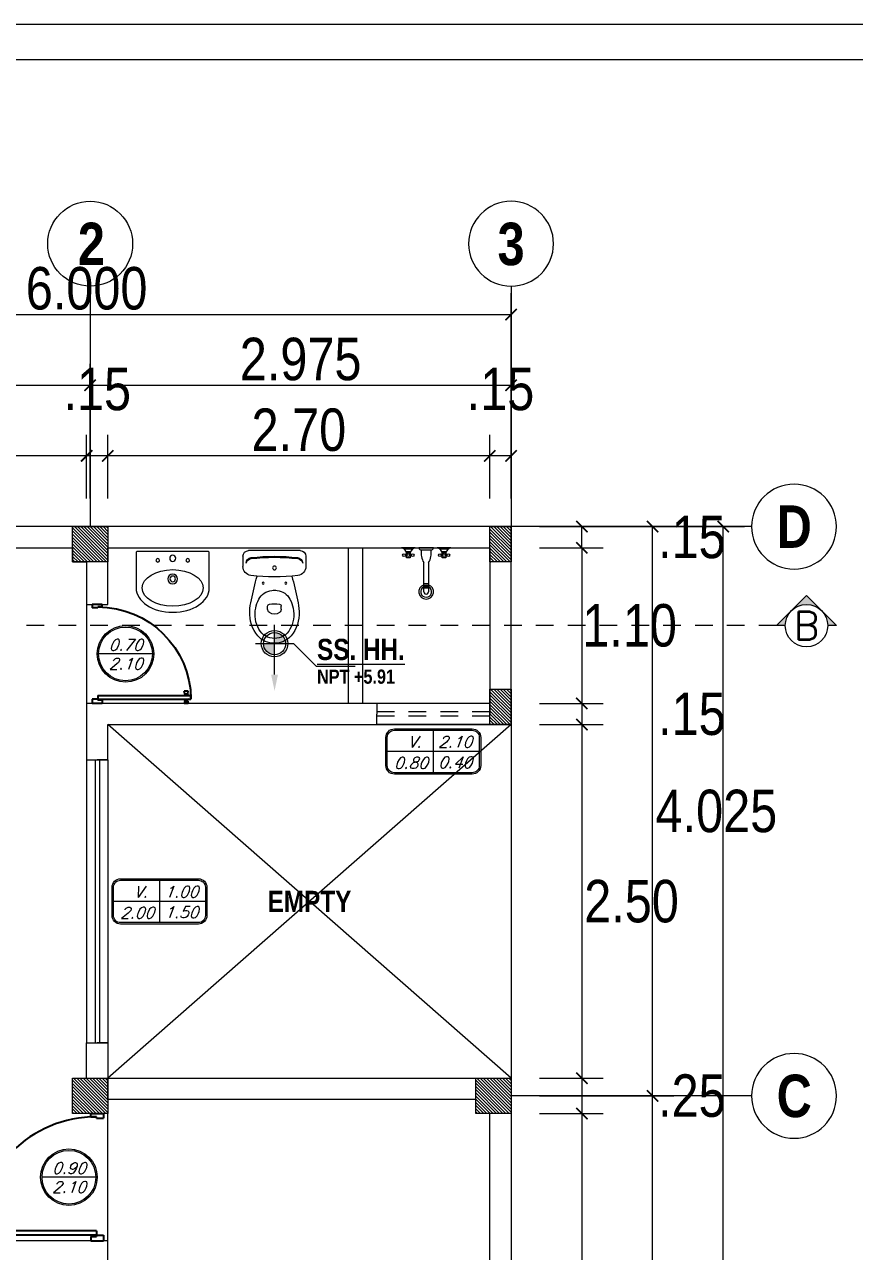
# Model space of a CAD drawing. Header units: millimetres. Extents: x 56 to 215, y 47 to 103.
# Drawn here: x 85.89 to 91.75, y 93.98 to 102.66 of the extents above; entities that cross this region are included whole.
import ezdxf
from ezdxf.enums import TextEntityAlignment as Align

# ---------------------------------------------------------------- set-up
doc = ezdxf.new("R2010")
doc.units = ezdxf.units.MM
doc.linetypes.add('DASHED2', pattern=[0.375, 0.25, -0.125])
doc.linetypes.add('HIDDEN2', pattern=[0.1875, 0.125, -0.0625])
for name, color, linetype, lineweight in [('A_Bloques', 56, 'Continuous', 15), ('A_Detalle de Vanos', 250, 'Continuous', 5), ('A_Muro con Techo', 232, 'Continuous', 40), ('A_Muro sin Techo', 134, 'Continuous', 20), ('A_Texto', 43, 'Continuous', 9), ('A_Ventana', 140, 'Continuous', 9), ('E_Columna', 3, 'Continuous', 25), ('G_Cortes', 3, 'Continuous', 60), ('G_Ejes', 253, 'Continuous', 20), ('G_Texto', 122, 'Continuous', 20)]:
    doc.layers.add(name, color=color, linetype=linetype, lineweight=lineweight)
doc.layers.add('A_Puerta', color=32, linetype='Continuous')
doc.layers.add('G_Acotación', color=171, linetype='Continuous')
doc.styles.add('4MM', font='romans.shx', dxfattribs={"height": 0.2})
doc.styles.add('Acotacion', font='ARIALN.TTF')
doc.styles.add('AMBIENTES', font='ARIALNB.TTF', dxfattribs={"height": 0.15})
doc.styles.add('Arial Marron', font='ARIALN.TTF')
doc.styles.add('Cotas', font='ARIALNB.TTF', dxfattribs={"height": 0.1})
doc.styles.add('Eje', font='ARIALNB.TTF', dxfattribs={"height": 0.3})
doc.styles.add('LETRAS', font='simplex1.shx', dxfattribs={"oblique": 20})
doc.dimstyles.new('Lenin_50', dxfattribs={"dimtxt": 0.3, "dimasz": 0.08, "dimexe": 0.15, "dimexo": 0.2, "dimgap": 0.03, "dimtad": 2, "dimtih": 1, "dimtoh": 1, "dimlfac": -1, "dimzin": 4, "dimdsep": 46, "dimtxsty": 'Acotacion', "dimblk": 'ARCHTICK', "dimcen": 0.08, "dimclrd": 256, "dimclre": 256, "dimclrt": 4, "dimazin": 1, "dimtm": 1e-09, "dimtfac": 1, "dimtmove": 2, "dimatfit": 2, "dimfxl": 1, "dimtolj": 1, "dimlwd": 13, "dimlwe": 18, "dimarcsym": 0})
pattern_1 = [(135, (198.471546, 6.74542), (0.0112253202, 0.0112253202), [])]

# ---------------------------------------------------------------- blocks, each defined once
blk = doc.blocks.new('L01601A', base_point=(1717.2, 970.2))
blk.add_circle((1717.2, 970.2), 25)
blk = doc.blocks.new('L01601B', base_point=(1777.3, 924.9))
blk.add_arc((1777.3, 924.9), 30, 180, 0)
blk = doc.blocks.new('Lavatorio 01')
blk.add_lwpolyline([(-0.2836, 0.2586), (-0.0336, 0.2586, -0.414214), (-0.025, 0.25), (-0.025, -0.25, -0.414214), (-0.0336, -0.2586), (-0.2836, -0.2586)], format="xyb")
for centre, radius in [((-0.0884, 0.1059), 0.0129), ((-0.2197, 0), 0.0345), ((-0.2197, 0), 0.0198), ((-0.0742, 0), 0.0216), ((-0.0884, -0.1059), 0.0129)]:
    blk.add_circle(centre, radius)
at = {"extrusion": (0, 0, -1), "xscale": 0.008620689655174374, "zscale": -0.008620689655172419, "rotation": 90}
for name, yscale in [('L01601B', 0.005747126436773442), ('L01601A', 0.005172413793104624)]:
    blk.add_blockref(name, (0.2836, 0), dxfattribs=dict(at, yscale=yscale))
blk = doc.blocks.new('INOD4')
at = {"linetype": 'ByBlock'}
for p, q in [((-0.2225, -0.06), (-0.2225, -0.1316)), ((-0.1825, -0.02), (0.1825, -0.02)), ((0.2225, -0.06), (0.2225, -0.1316)), ((-0.048, -0.433), (-0.048, -0.4129)), ((0.048, -0.433), (0.048, -0.4129))]:
    blk.add_line(p, q, dxfattribs=at)
for centre, radius in [((0, -0.142), 0.0135), ((0, -0.142), 0.0135), ((-0.08, -0.25), 0.0075), ((0.08, -0.25), 0.0075)]:
    blk.add_circle(centre, radius, dxfattribs=at)
for centre, radius, start, end in [((-0.1825, -0.06), 0.04, 90, 180), ((-0.1595, -0.1087), 0.04, 96.27189, 180), ((-0.1601, -0.1159), 0.04, 96.21414, 169.75716), ((0, -1.56), 1.493, 83.67552, 96.33055), ((0, -1.56), 1.5, 83.72811, 96.27189), ((0.1595, -0.1087), 0.04, 0, 83.72811), ((0.1601, -0.1159), 0.04, 10.24284, 83.78586), ((0.1825, -0.06), 0.04, 0, 90), ((-0.1585, -0.1316), 0.064, 180, 263.20695), ((0.1585, -0.1316), 0.064, 276.79305, 0), ((0, 1.199), 1.404, 263.20695, 276.79305), ((2.2862, -0.8696), 2.5, 164.45601, 168.42561), ((-2.2862, -0.8696), 2.5, 11.57439, 15.54399), ((-0.007, -0.416), 0.1156, 96.24191, 152.59732), ((0, -0.48), 0.18, 83.75809, 96.24191), ((0.007, -0.416), 0.1156, 27.40268, 83.75809), ((0.4232, -0.4957), 0.6, 167.70933, 175.6206), ((0.079, -0.471), 0.216, 168.38048, 209.11615), ((0.1123, -0.4778), 0.25, 152.59732, 168.38048), ((-0.033, -0.4129), 0.015, 96.64916, 180), ((-0.018, -0.433), 0.03, 180, 233.1301), ((0, -0.696), 0.3, 83.35084, 96.64916), ((0.033, -0.4129), 0.015, 0, 83.35084), ((0.018, -0.433), 0.03, 306.8699, 0), ((-0.1123, -0.4778), 0.25, 11.61952, 27.40268), ((-0.079, -0.471), 0.216, 330.88385, 11.61952), ((-0.4232, -0.4957), 0.6, 4.3794, 12.29067), ((0.0848, -0.4604), 0.26, 177.69717, 218.71313), ((0, -0.409), 0.06, 233.1301, 306.8699), ((-0.0848, -0.4604), 0.26, 321.28687, 2.30283), ((0, -0.515), 0.1256, 209.11615, 330.88385), ((0, -0.515), 0.16, 222.43623, 317.56377)]:
    blk.add_arc(centre, radius, start, end, dxfattribs=at)
blk = doc.blocks.new('Llaves_ducha')
for p, q in [((0, 0.145), (0, 0.0652)), ((0.0072, 0.1308), (0.0072, 0.0795)), ((0.0217, 0.0912), (0.0217, 0.1188)), ((0.0399, 0.116), (0.0399, 0.1232)), ((0.0399, 0.0943), (0.0399, 0.087)), ((0.0471, 0.116), (0.0471, 0.1232)), ((0.0471, 0.0943), (0.0471, 0.087)), ((0, 0.0435), (0, -0.0435)), ((0, 0.0399), (0, -0.0399)), ((0.0145, 0.029), (0.0145, -0.029)), ((0.087, 0.0145), (0.2586, 0.0145)), ((0, -0.0652), (0, -0.145)), ((0.2586, -0.0145), (0.087, -0.0145)), ((0.0072, -0.0795), (0.0072, -0.1308)), ((0.0217, -0.1191), (0.0217, -0.0914)), ((0.0399, -0.0943), (0.0399, -0.087)), ((0.0399, -0.116), (0.0399, -0.1232)), ((0.0471, -0.0943), (0.0471, -0.087)), ((0.0471, -0.116), (0.0471, -0.1232))]:
    blk.add_line(p, q)
for points in [[(0.029, 0.116), (0.058, 0.116), (0.058, 0.0943), (0.029, 0.0943)], [(0.029, -0.0943), (0.058, -0.0943), (0.058, -0.116), (0.029, -0.116)]]:
    blk.add_lwpolyline(points, close=True)
for points in [[(0.2128, 0.0145), (0.2128, -0.0145)], [(0.2216, 0.0145), (0.2216, -0.0145)], [(0.2305, 0.0145), (0.2305, -0.0145)], [(0.2379, 0.0145), (0.2379, -0.0145)]]:
    blk.add_lwpolyline(points)
for centre in [(0.0435, 0.1305), (0.0435, 0.1051), (0.0435, 0.0798), (0.0435, -0.0798), (0.0435, -0.1051), (0.0435, -0.1305)]:
    blk.add_circle(centre, 0.00811)
for centre, radius, start, end in [((0.0399, 0.1559), 0.0413, 195.2551, 254.7449), ((0.0399, 0.0544), 0.0413, 105.2551, 164.7449), ((-0.0059, 0.0231), 0.0212, 16.1502, 73.8498), ((0.029, -0.087), 0.1169, 60.2551, 97.125), ((0.2586, 0), 0.0435, 199.47058, 160.52942), ((0.2586, 0), 0.0324, 206.56435, 153.43565), ((0.2586, 0), 0.0145, 270, 90), ((-0.0059, -0.0231), 0.0212, 286.1502, 343.84979), ((0.0399, -0.0544), 0.0413, 195.2551, 254.7449), ((0.029, 0.087), 0.1169, 262.875, 299.74488), ((0.0399, -0.1559), 0.0413, 105.2551, 164.7449)]:
    blk.add_arc(centre, radius, start, end)
blk = doc.blocks.new('TITULP')
h = blk.add_hatch(color=1)
h.paths.add_polyline_path([(0, -0.0554), (0, -0.134), (0.0785, -0.134, 0.414214)])
h.paths.add_polyline_path([(0, -0.134), (-0.0785, -0.134, 0.414214), (0, -0.2125)])
for p, q in [((0, -0.3527), (0, 0)), ((-0.134, -0.134), (0.134, -0.134)), ((0.2939, -0.2939), (0.5699, -0.2939))]:
    blk.add_line(p, q)
at = {"lineweight": 18}
blk.add_line((0.134, -0.134), (0.2939, -0.2939), dxfattribs=at)
for radius in [0.0937, 0.0785]:
    blk.add_circle((0, -0.134), radius)
blk.add_solid([(0.0242, -0.3527), (0, -0.4678), (-0.0242, -0.3527)])
at = {"style": 'Arial Marron', "width": 1.35}
blk.add_attdef('%%USALA', text='', height=0.14, dxfattribs=at).set_placement((0.3052, -0.1124), align=Align.TOP_LEFT)
at = {"style": 'Arial Marron', "width": 1.1}
blk.add_attdef('NPT%%P0.00', text='', height=0.1, dxfattribs=at).set_placement((0.6033, -0.3972), align=Align.MIDDLE_CENTER)
at = {"style": 'Arial Marron'}
blk.add_attdef('PISO', text='', height=0.08, dxfattribs=at).set_placement((0.6033, -0.5391), align=Align.MIDDLE_CENTER)
blk = doc.blocks.new('Puerta 02')
for p, q in [((0.0239, 0.9132), (0, 0.918)), ((0, 0.918), (0, 0.8782)), ((0.0239, 0.883), (0, 0.8782)), ((0.0239, 0.9068), (0.0239, 0.9132)), ((0.0277, 0.9068), (0.0239, 0.9068)), ((0.0239, 0.8893), (0.0239, 0.9068)), ((0.0277, 0.8893), (0.0239, 0.8893)), ((0.0239, 0.8893), (0.0239, 0.883)), ((0.0317, 0.9092), (0.0277, 0.9092)), ((0.0277, 0.9068), (0.0277, 0.9092)), ((0.0277, 0.8893), (0.0277, 0.9068)), ((0.0277, 0.8893), (0.0277, 0.8869)), ((0.0317, 0.8869), (0.0277, 0.8869)), ((0.0317, 0.9092), (0.0317, 0.9124)), ((0.0357, 0.9124), (0.0317, 0.9124)), ((0.0317, 0.8869), (0.0317, 0.9092)), ((0.0317, 0.8869), (0.0317, 0.8838)), ((0.0357, 0.8838), (0.0317, 0.8838)), ((0.042, 0.9243), (0.0357, 0.9124)), ((0.0357, 0.8838), (0.0357, 0.9124)), ((0.042, 0.8718), (0.0357, 0.8838)), ((0.042, 0.8718), (0.042, 0.9243)), ((0.0436, 0.9243), (0.042, 0.9243)), ((0.0436, 0.8718), (0.042, 0.8718)), ((0.0436, 0.9463), (0.0784, 0.9463)), ((0.0436, 0.005), (0.0436, 0.9463)), ((0.0784, 0.005), (0.0784, 0.9463)), ((0.0784, 0.9243), (0.08, 0.9243)), ((0.0784, 0.8718), (0.08, 0.8718)), ((0.0789, 0.8981), (0.0789, 0.8981)), ((0.0789, 0.8981), (0.0789, 0.8981)), ((0.08, 0.8718), (0.08, 0.9243)), ((0.08, 0.9243), (0.0863, 0.9124)), ((0.08, 0.8718), (0.0863, 0.8838)), ((0.0863, 0.8838), (0.0863, 0.9124)), ((0.0863, 0.9124), (0.0903, 0.9124)), ((0.0863, 0.8838), (0.0903, 0.8838)), ((0.0903, 0.9092), (0.0903, 0.9124)), ((0.0903, 0.9092), (0.0943, 0.9092)), ((0.0903, 0.8869), (0.0903, 0.9092)), ((0.0903, 0.8869), (0.0943, 0.8869)), ((0.0903, 0.8869), (0.0903, 0.8838)), ((0.0943, 0.9068), (0.0943, 0.9092)), ((0.0943, 0.8893), (0.0943, 0.9068)), ((0.0943, 0.9068), (0.0983, 0.9068)), ((0.0943, 0.8893), (0.0943, 0.8869)), ((0.0943, 0.8893), (0.0983, 0.8893)), ((0.0983, 0.9132), (0.1221, 0.918)), ((0.0983, 0.9068), (0.0983, 0.9132)), ((0.0983, 0.8893), (0.0983, 0.9068)), ((0.0983, 0.8893), (0.0983, 0.883)), ((0.0983, 0.883), (0.1221, 0.8782)), ((0.1221, 0.918), (0.1221, 0.8782)), ((0, 0.05), (0, -0.05)), ((0.0336, 0.05), (0, 0.05)), ((0.0336, 0.05), (0.0336, 0.005)), ((0.0436, 0.005), (0.0336, 0.005)), ((0.0783, 0.005), (0.0433, 0.005)), ((0.0436, 0.005), (0.0436, -0.05)), ((0.965, 0.005), (0.975, 0.005)), ((0.965, 0.005), (0.965, -0.05)), ((0.975, 0.05), (0.975, 0.005)), ((0.975, 0.05), (1, 0.05)), ((1, 0.05), (1, -0.05)), ((0.0436, -0.05), (0, -0.05)), ((1, -0.05), (0.965, -0.05))]:
    blk.add_line(p, q)
blk.add_arc((0.0336, 0.005), 0.9414, 0, 89.39134)
blk = doc.blocks.new('Eri')
blk.add_line((-1.7, 0), (0, 0))
blk.add_circle((-2, 0), 0.3)
at = {"color": 1, "style": 'Eje', "flags": 4}
blk.add_attdef('H', text='', height=0.3, dxfattribs=at).set_placement((-2, 0), align=Align.MIDDLE_CENTER)
blk = doc.blocks.new('_ArchTick')
at = {"color": 0, "linetype": 'ByBlock', "const_width": 0.15}
blk.add_lwpolyline([(-0.5, -0.5), (0.5, 0.5)], dxfattribs=at)
blk = doc.blocks.new('*D91')
at = {"layer": 'Defpoints', "color": 0, "transparency": 16777216}
for p in [(89.3255, 100.6087), (83.3255, 99.1087), (89.3255, 99.1087)]:
    blk.add_point(p, dxfattribs=at)
at = {"layer": 'G_Acotación', "lineweight": 18, "transparency": 16777216}
for p, q in [((83.3255, 99.3087), (83.3255, 100.7587)), ((89.3255, 99.3087), (89.3255, 100.7587))]:
    blk.add_line(p, q, dxfattribs=at)
at = {"layer": 'G_Acotación', "lineweight": 13, "transparency": 16777216}
blk.add_line((83.3255, 100.6087), (89.3255, 100.6087), dxfattribs=at)
at = {"layer": 'G_Acotación', "lineweight": 13, "transparency": 16777216, "xscale": 0.08, "yscale": 0.08, "zscale": 0.08, "rotation": 180}
blk.add_blockref('_ArchTick', (83.3255, 100.6087), dxfattribs=at)
at = {"layer": 'G_Acotación', "lineweight": 13, "transparency": 16777216, "xscale": 0.08, "yscale": 0.08, "zscale": 0.08}
blk.add_blockref('_ArchTick', (89.3255, 100.6087), dxfattribs=at)
at = {"layer": 'G_Acotación', "color": 4, "lineweight": 5, "transparency": 16777216, "insert": (86.3255, 100.7919), "char_height": 0.3, "attachment_point": 5, "style": 'Acotacion'}
blk.add_mtext('\\A1;6.000', dxfattribs=at)
blk = doc.blocks.new('*D92')
at = {"layer": 'Defpoints', "color": 0, "transparency": 16777216}
for p in [(89.3255, 100.1087), (86.3505, 99.1087), (89.3255, 99.1087)]:
    blk.add_point(p, dxfattribs=at)
at = {"layer": 'G_Acotación', "lineweight": 18, "transparency": 16777216}
for p, q in [((86.3505, 99.3087), (86.3505, 100.2587)), ((89.3255, 99.3087), (89.3255, 100.2587))]:
    blk.add_line(p, q, dxfattribs=at)
at = {"layer": 'G_Acotación', "lineweight": 13, "transparency": 16777216}
blk.add_line((86.3505, 100.1087), (89.3255, 100.1087), dxfattribs=at)
at = {"layer": 'G_Acotación', "lineweight": 13, "transparency": 16777216, "xscale": 0.08, "yscale": 0.08, "zscale": 0.08, "rotation": 180}
blk.add_blockref('_ArchTick', (86.3505, 100.1087), dxfattribs=at)
at = {"layer": 'G_Acotación', "lineweight": 13, "transparency": 16777216, "xscale": 0.08, "yscale": 0.08, "zscale": 0.08}
blk.add_blockref('_ArchTick', (89.3255, 100.1087), dxfattribs=at)
at = {"layer": 'G_Acotación', "color": 4, "lineweight": 5, "transparency": 16777216, "insert": (87.838, 100.2919), "char_height": 0.3, "attachment_point": 5, "style": 'Acotacion'}
blk.add_mtext('\\A1;2.975', dxfattribs=at)
blk = doc.blocks.new('*D93')
at = {"layer": 'Defpoints', "color": 0, "transparency": 16777216}
for p in [(86.3505, 100.1087), (83.3255, 99.1087), (86.3505, 99.1087)]:
    blk.add_point(p, dxfattribs=at)
at = {"layer": 'G_Acotación', "lineweight": 18, "transparency": 16777216}
for p, q in [((83.3255, 99.3087), (83.3255, 100.2587)), ((86.3505, 99.3087), (86.3505, 100.2587))]:
    blk.add_line(p, q, dxfattribs=at)
at = {"layer": 'G_Acotación', "lineweight": 13, "transparency": 16777216}
blk.add_line((83.3255, 100.1087), (86.3505, 100.1087), dxfattribs=at)
at = {"layer": 'G_Acotación', "lineweight": 13, "transparency": 16777216, "xscale": 0.08, "yscale": 0.08, "zscale": 0.08, "rotation": 180}
blk.add_blockref('_ArchTick', (83.3255, 100.1087), dxfattribs=at)
at = {"layer": 'G_Acotación', "lineweight": 13, "transparency": 16777216, "xscale": 0.08, "yscale": 0.08, "zscale": 0.08}
blk.add_blockref('_ArchTick', (86.3505, 100.1087), dxfattribs=at)
at = {"layer": 'G_Acotación', "color": 4, "lineweight": 5, "transparency": 16777216, "insert": (84.838, 100.2919), "char_height": 0.3, "attachment_point": 5, "style": 'Acotacion'}
blk.add_mtext('\\A1;3.025', dxfattribs=at)
blk = doc.blocks.new('*D100')
at = {"layer": 'Defpoints', "color": 0, "transparency": 16777216}
for p in [(89.3255, 99.1087), (90.8255, 99.1087), (89.3255, 86.6087)]:
    blk.add_point(p, dxfattribs=at)
at = {"layer": 'G_Acotación', "lineweight": 18, "transparency": 16777216}
for p, q in [((89.5255, 99.1087), (90.9755, 99.1087)), ((89.5255, 86.6087), (90.9755, 86.6087))]:
    blk.add_line(p, q, dxfattribs=at)
at = {"layer": 'G_Acotación', "lineweight": 13, "transparency": 16777216}
blk.add_line((90.8255, 86.6087), (90.8255, 99.1087), dxfattribs=at)
at = {"layer": 'G_Acotación', "lineweight": 13, "transparency": 16777216, "xscale": 0.08, "yscale": 0.08, "zscale": 0.08}
for p, rotation in [((90.8255, 99.1087), 90), ((90.8255, 86.6087), 270)]:
    blk.add_blockref('_ArchTick', p, dxfattribs=dict(at, rotation=rotation))
at = {"layer": 'G_Acotación', "color": 4, "lineweight": 5, "transparency": 16777216, "insert": (91.3542, 92.8587), "char_height": 0.3, "attachment_point": 5, "style": 'Acotacion'}
blk.add_mtext('\\A1;12.500', dxfattribs=at)
blk = doc.blocks.new('*D102')
at = {"layer": 'Defpoints', "color": 0, "transparency": 16777216}
for p in [(89.3255, 95.0837), (90.3255, 95.0837), (89.3255, 90.5337)]:
    blk.add_point(p, dxfattribs=at)
at = {"layer": 'G_Acotación', "lineweight": 18, "transparency": 16777216}
for p, q in [((89.5255, 95.0837), (90.4755, 95.0837)), ((89.5255, 90.5337), (90.4755, 90.5337))]:
    blk.add_line(p, q, dxfattribs=at)
at = {"layer": 'G_Acotación', "lineweight": 13, "transparency": 16777216}
blk.add_line((90.3255, 90.5337), (90.3255, 95.0837), dxfattribs=at)
at = {"layer": 'G_Acotación', "lineweight": 13, "transparency": 16777216, "xscale": 0.08, "yscale": 0.08, "zscale": 0.08}
for p, rotation in [((90.3255, 95.0837), 90), ((90.3255, 90.5337), 270)]:
    blk.add_blockref('_ArchTick', p, dxfattribs=dict(at, rotation=rotation))
at = {"layer": 'G_Acotación', "color": 4, "lineweight": 5, "transparency": 16777216, "insert": (90.7751, 92.8087), "char_height": 0.3, "attachment_point": 5, "style": 'Acotacion'}
blk.add_mtext('\\A1;4.550', dxfattribs=at)
blk = doc.blocks.new('*D103')
at = {"layer": 'Defpoints', "color": 0, "transparency": 16777216}
for p in [(89.3255, 99.1087), (90.3255, 99.1087), (89.3255, 95.0837)]:
    blk.add_point(p, dxfattribs=at)
at = {"layer": 'G_Acotación', "lineweight": 18, "transparency": 16777216}
for p, q in [((89.5255, 99.1087), (90.4755, 99.1087)), ((89.5255, 95.0837), (90.4755, 95.0837))]:
    blk.add_line(p, q, dxfattribs=at)
at = {"layer": 'G_Acotación', "lineweight": 13, "transparency": 16777216}
blk.add_line((90.3255, 95.0837), (90.3255, 99.1087), dxfattribs=at)
at = {"layer": 'G_Acotación', "lineweight": 13, "transparency": 16777216, "xscale": 0.08, "yscale": 0.08, "zscale": 0.08}
for p, rotation in [((90.3255, 99.1087), 90), ((90.3255, 95.0837), 270)]:
    blk.add_blockref('_ArchTick', p, dxfattribs=dict(at, rotation=rotation))
at = {"layer": 'G_Acotación', "color": 4, "lineweight": 5, "transparency": 16777216, "insert": (90.7764, 97.0962), "char_height": 0.3, "attachment_point": 5, "style": 'Acotacion'}
blk.add_mtext('\\A1;4.025', dxfattribs=at)
blk = doc.blocks.new('*D113')
at = {"layer": 'Defpoints', "color": 0, "transparency": 16777216}
for p in [(89.1755, 99.6087), (89.1755, 99.1087), (89.3255, 99.1087)]:
    blk.add_point(p, dxfattribs=at)
at = {"layer": 'G_Acotación', "lineweight": 18, "transparency": 16777216}
for p, q in [((89.1755, 99.3087), (89.1755, 99.7587)), ((89.3255, 99.3087), (89.3255, 99.7587))]:
    blk.add_line(p, q, dxfattribs=at)
at = {"layer": 'G_Acotación', "lineweight": 13, "transparency": 16777216}
blk.add_line((89.3255, 99.6087), (89.1755, 99.6087), dxfattribs=at)
at = {"layer": 'G_Acotación', "lineweight": 13, "transparency": 16777216, "xscale": 0.08, "yscale": 0.08, "zscale": 0.08, "rotation": 180}
blk.add_blockref('_ArchTick', (89.1755, 99.6087), dxfattribs=at)
at = {"layer": 'G_Acotación', "lineweight": 13, "transparency": 16777216, "xscale": 0.08, "yscale": 0.08, "zscale": 0.08}
blk.add_blockref('_ArchTick', (89.3255, 99.6087), dxfattribs=at)
at = {"layer": 'G_Acotación', "color": 4, "lineweight": 5, "transparency": 16777216, "insert": (89.2505, 100.08), "char_height": 0.3, "attachment_point": 5, "style": 'Acotacion'}
blk.add_mtext('\\A1;.15', dxfattribs=at)
blk = doc.blocks.new('*D114')
at = {"layer": 'Defpoints', "color": 0, "transparency": 16777216}
for p in [(86.4755, 99.6087), (86.4755, 99.1087), (89.1755, 99.1087)]:
    blk.add_point(p, dxfattribs=at)
at = {"layer": 'G_Acotación', "lineweight": 18, "transparency": 16777216}
for p, q in [((86.4755, 99.3087), (86.4755, 99.7587)), ((89.1755, 99.3087), (89.1755, 99.7587))]:
    blk.add_line(p, q, dxfattribs=at)
at = {"layer": 'G_Acotación', "lineweight": 13, "transparency": 16777216}
blk.add_line((89.1755, 99.6087), (86.4755, 99.6087), dxfattribs=at)
at = {"layer": 'G_Acotación', "lineweight": 13, "transparency": 16777216, "xscale": 0.08, "yscale": 0.08, "zscale": 0.08, "rotation": 180}
blk.add_blockref('_ArchTick', (86.4755, 99.6087), dxfattribs=at)
at = {"layer": 'G_Acotación', "lineweight": 13, "transparency": 16777216, "xscale": 0.08, "yscale": 0.08, "zscale": 0.08}
blk.add_blockref('_ArchTick', (89.1755, 99.6087), dxfattribs=at)
at = {"layer": 'G_Acotación', "color": 4, "lineweight": 5, "transparency": 16777216, "insert": (87.8255, 99.7919), "char_height": 0.3, "attachment_point": 5, "style": 'Acotacion'}
blk.add_mtext('\\A1;2.70', dxfattribs=at)
blk = doc.blocks.new('*D115')
at = {"layer": 'Defpoints', "color": 0, "transparency": 16777216}
for p in [(86.3255, 99.6087), (86.3255, 99.1087), (86.4755, 99.1087)]:
    blk.add_point(p, dxfattribs=at)
at = {"layer": 'G_Acotación', "lineweight": 18, "transparency": 16777216}
for p, q in [((86.3255, 99.3087), (86.3255, 99.7587)), ((86.4755, 99.3087), (86.4755, 99.7587))]:
    blk.add_line(p, q, dxfattribs=at)
at = {"layer": 'G_Acotación', "lineweight": 13, "transparency": 16777216}
blk.add_line((86.4755, 99.6087), (86.3255, 99.6087), dxfattribs=at)
at = {"layer": 'G_Acotación', "lineweight": 13, "transparency": 16777216, "xscale": 0.08, "yscale": 0.08, "zscale": 0.08, "rotation": 180}
blk.add_blockref('_ArchTick', (86.3255, 99.6087), dxfattribs=at)
at = {"layer": 'G_Acotación', "lineweight": 13, "transparency": 16777216, "xscale": 0.08, "yscale": 0.08, "zscale": 0.08}
blk.add_blockref('_ArchTick', (86.4755, 99.6087), dxfattribs=at)
at = {"layer": 'G_Acotación', "color": 4, "lineweight": 5, "transparency": 16777216, "insert": (86.4005, 100.08), "char_height": 0.3, "attachment_point": 5, "style": 'Acotacion'}
blk.add_mtext('\\A1;.15', dxfattribs=at)
blk = doc.blocks.new('*D116')
at = {"layer": 'Defpoints', "color": 0, "transparency": 16777216}
for p in [(83.4755, 99.6087), (83.4755, 99.1087), (86.3255, 99.1087)]:
    blk.add_point(p, dxfattribs=at)
at = {"layer": 'G_Acotación', "lineweight": 18, "transparency": 16777216}
for p, q in [((83.4755, 99.3087), (83.4755, 99.7587)), ((86.3255, 99.3087), (86.3255, 99.7587))]:
    blk.add_line(p, q, dxfattribs=at)
at = {"layer": 'G_Acotación', "lineweight": 13, "transparency": 16777216}
blk.add_line((86.3255, 99.6087), (83.4755, 99.6087), dxfattribs=at)
at = {"layer": 'G_Acotación', "lineweight": 13, "transparency": 16777216, "xscale": 0.08, "yscale": 0.08, "zscale": 0.08, "rotation": 180}
blk.add_blockref('_ArchTick', (83.4755, 99.6087), dxfattribs=at)
at = {"layer": 'G_Acotación', "lineweight": 13, "transparency": 16777216, "xscale": 0.08, "yscale": 0.08, "zscale": 0.08}
blk.add_blockref('_ArchTick', (86.3255, 99.6087), dxfattribs=at)
at = {"layer": 'G_Acotación', "color": 4, "lineweight": 5, "transparency": 16777216, "insert": (84.9005, 99.7919), "char_height": 0.3, "attachment_point": 5, "style": 'Acotacion'}
blk.add_mtext('\\A1;2.85', dxfattribs=at)
blk = doc.blocks.new('*D153')
at = {"layer": 'Defpoints', "color": 0, "transparency": 16777216}
for p in [(89.3255, 99.1087), (89.8255, 99.1087), (89.3255, 98.9587)]:
    blk.add_point(p, dxfattribs=at)
at = {"layer": 'G_Acotación', "lineweight": 18, "transparency": 16777216}
for p, q in [((89.5255, 99.1087), (89.9755, 99.1087)), ((89.5255, 98.9587), (89.9755, 98.9587))]:
    blk.add_line(p, q, dxfattribs=at)
at = {"layer": 'G_Acotación', "lineweight": 13, "transparency": 16777216}
blk.add_line((89.8255, 98.9587), (89.8255, 99.1087), dxfattribs=at)
at = {"layer": 'G_Acotación', "lineweight": 13, "transparency": 16777216, "xscale": 0.08, "yscale": 0.08, "zscale": 0.08}
for p, rotation in [((89.8255, 99.1087), 90), ((89.8255, 98.9587), 270)]:
    blk.add_blockref('_ArchTick', p, dxfattribs=dict(at, rotation=rotation))
at = {"layer": 'G_Acotación', "color": 4, "lineweight": 5, "transparency": 16777216, "insert": (90.6032, 99.0337), "char_height": 0.3, "attachment_point": 5, "style": 'Acotacion'}
blk.add_mtext('\\A1;.15', dxfattribs=at)
blk = doc.blocks.new('*D154')
at = {"layer": 'Defpoints', "color": 0, "transparency": 16777216}
for p in [(89.3255, 98.9587), (89.3255, 97.8587), (89.8255, 97.8587)]:
    blk.add_point(p, dxfattribs=at)
at = {"layer": 'G_Acotación', "lineweight": 18, "transparency": 16777216}
for p, q in [((89.5255, 98.9587), (89.9755, 98.9587)), ((89.5255, 97.8587), (89.9755, 97.8587))]:
    blk.add_line(p, q, dxfattribs=at)
at = {"layer": 'G_Acotación', "lineweight": 13, "transparency": 16777216}
blk.add_line((89.8255, 98.9587), (89.8255, 97.8587), dxfattribs=at)
at = {"layer": 'G_Acotación', "lineweight": 13, "transparency": 16777216, "xscale": 0.08, "yscale": 0.08, "zscale": 0.08}
for p, rotation in [((89.8255, 98.9587), 90), ((89.8255, 97.8587), 270)]:
    blk.add_blockref('_ArchTick', p, dxfattribs=dict(at, rotation=rotation))
at = {"layer": 'G_Acotación', "color": 4, "lineweight": 5, "transparency": 16777216, "insert": (90.1631, 98.4087), "char_height": 0.3, "attachment_point": 5, "style": 'Acotacion'}
blk.add_mtext('\\A1;1.10', dxfattribs=at)
blk = doc.blocks.new('*D155')
at = {"layer": 'Defpoints', "color": 0, "transparency": 16777216}
for p in [(89.3255, 97.8587), (89.3255, 97.7087), (89.8255, 97.7087)]:
    blk.add_point(p, dxfattribs=at)
at = {"layer": 'G_Acotación', "lineweight": 18, "transparency": 16777216}
for p, q in [((89.5255, 97.8587), (89.9755, 97.8587)), ((89.5255, 97.7087), (89.9755, 97.7087))]:
    blk.add_line(p, q, dxfattribs=at)
at = {"layer": 'G_Acotación', "lineweight": 13, "transparency": 16777216}
blk.add_line((89.8255, 97.8587), (89.8255, 97.7087), dxfattribs=at)
at = {"layer": 'G_Acotación', "lineweight": 13, "transparency": 16777216, "xscale": 0.08, "yscale": 0.08, "zscale": 0.08}
for p, rotation in [((89.8255, 97.8587), 90), ((89.8255, 97.7087), 270)]:
    blk.add_blockref('_ArchTick', p, dxfattribs=dict(at, rotation=rotation))
at = {"layer": 'G_Acotación', "color": 4, "lineweight": 5, "transparency": 16777216, "insert": (90.6032, 97.7837), "char_height": 0.3, "attachment_point": 5, "style": 'Acotacion'}
blk.add_mtext('\\A1;.15', dxfattribs=at)
blk = doc.blocks.new('*D156')
at = {"layer": 'Defpoints', "color": 0, "transparency": 16777216}
for p in [(89.3255, 97.7087), (89.3255, 95.2087), (89.8255, 95.2087)]:
    blk.add_point(p, dxfattribs=at)
at = {"layer": 'G_Acotación', "lineweight": 18, "transparency": 16777216}
for p, q in [((89.5255, 97.7087), (89.9755, 97.7087)), ((89.5255, 95.2087), (89.9755, 95.2087))]:
    blk.add_line(p, q, dxfattribs=at)
at = {"layer": 'G_Acotación', "lineweight": 13, "transparency": 16777216}
blk.add_line((89.8255, 97.7087), (89.8255, 95.2087), dxfattribs=at)
at = {"layer": 'G_Acotación', "lineweight": 13, "transparency": 16777216, "xscale": 0.08, "yscale": 0.08, "zscale": 0.08}
for p, rotation in [((89.8255, 97.7087), 90), ((89.8255, 95.2087), 270)]:
    blk.add_blockref('_ArchTick', p, dxfattribs=dict(at, rotation=rotation))
at = {"layer": 'G_Acotación', "color": 4, "lineweight": 5, "transparency": 16777216, "insert": (90.1767, 96.4587), "char_height": 0.3, "attachment_point": 5, "style": 'Acotacion'}
blk.add_mtext('\\A1;2.50', dxfattribs=at)
blk = doc.blocks.new('*D157')
at = {"layer": 'Defpoints', "color": 0, "transparency": 16777216}
for p in [(89.3255, 95.2087), (89.3255, 94.9587), (89.8255, 94.9587)]:
    blk.add_point(p, dxfattribs=at)
at = {"layer": 'G_Acotación', "lineweight": 18, "transparency": 16777216}
for p, q in [((89.5255, 95.2087), (89.9755, 95.2087)), ((89.5255, 94.9587), (89.9755, 94.9587))]:
    blk.add_line(p, q, dxfattribs=at)
at = {"layer": 'G_Acotación', "lineweight": 13, "transparency": 16777216}
blk.add_line((89.8255, 95.2087), (89.8255, 94.9587), dxfattribs=at)
at = {"layer": 'G_Acotación', "lineweight": 13, "transparency": 16777216, "xscale": 0.08, "yscale": 0.08, "zscale": 0.08}
for p, rotation in [((89.8255, 95.2087), 90), ((89.8255, 94.9587), 270)]:
    blk.add_blockref('_ArchTick', p, dxfattribs=dict(at, rotation=rotation))
at = {"layer": 'G_Acotación', "color": 4, "lineweight": 5, "transparency": 16777216, "insert": (90.6032, 95.0837), "char_height": 0.3, "attachment_point": 5, "style": 'Acotacion'}
blk.add_mtext('\\A1;.25', dxfattribs=at)
blk = doc.blocks.new('*D158')
at = {"layer": 'Defpoints', "color": 0, "transparency": 16777216}
for p in [(89.3255, 94.9587), (89.3255, 90.6587), (89.8255, 90.6587)]:
    blk.add_point(p, dxfattribs=at)
at = {"layer": 'G_Acotación', "lineweight": 18, "transparency": 16777216}
for p, q in [((89.5255, 94.9587), (89.9755, 94.9587)), ((89.5255, 90.6587), (89.9755, 90.6587))]:
    blk.add_line(p, q, dxfattribs=at)
at = {"layer": 'G_Acotación', "lineweight": 13, "transparency": 16777216}
blk.add_line((89.8255, 94.9587), (89.8255, 90.6587), dxfattribs=at)
at = {"layer": 'G_Acotación', "lineweight": 13, "transparency": 16777216, "xscale": 0.08, "yscale": 0.08, "zscale": 0.08}
for p, rotation in [((89.8255, 94.9587), 90), ((89.8255, 90.6587), 270)]:
    blk.add_blockref('_ArchTick', p, dxfattribs=dict(at, rotation=rotation))
at = {"layer": 'G_Acotación', "color": 4, "lineweight": 5, "transparency": 16777216, "insert": (90.1795, 92.8087), "char_height": 0.3, "attachment_point": 5, "style": 'Acotacion'}
blk.add_mtext('\\A1;4.30', dxfattribs=at)

msp = doc.modelspace()

# ---------------------------------------------------------------- hatches: boundary and pattern name
at = {"layer": 'E_Columna', "lineweight": 5}
h = msp.add_hatch(dxfattribs=at)
h.set_pattern_fill('LINE', color=256, scale=0.005, angle=45, style=0)
h.set_pattern_definition(pattern_1)
h.paths.add_polyline_path([(86.4755, 98.8587), (86.2255, 98.8587), (86.2255, 99.1087), (86.4755, 99.1087)])
h = msp.add_hatch(dxfattribs=at)
h.set_pattern_fill('LINE', color=256, scale=0.005, angle=45, style=0)
h.set_pattern_definition(pattern_1)
h.paths.add_polyline_path([(89.3255, 98.8587), (89.1755, 98.8587), (89.1755, 99.1087), (89.3255, 99.1087)])
h = msp.add_hatch(dxfattribs=at)
h.set_pattern_fill('LINE', color=256, scale=0.005, angle=45, style=0)
h.set_pattern_definition([(135, (198.471546, 5.59542), (0.0112253202, 0.0112253202), [])])
h.paths.add_polyline_path([(89.3255, 97.7087), (89.1755, 97.7087), (89.1755, 97.9587), (89.3255, 97.9587)])
h = msp.add_hatch(dxfattribs=at)
h.set_pattern_fill('LINE', color=256, scale=0.005, angle=45, style=0)
h.set_pattern_definition(pattern_1)
h.paths.add_polyline_path([(86.4755, 94.9587), (86.2255, 94.9587), (86.2255, 95.2087), (86.4755, 95.2087)])
h = msp.add_hatch(dxfattribs=at)
h.set_pattern_fill('LINE', color=256, scale=0.005, angle=45, style=0)
h.set_pattern_definition(pattern_1)
h.paths.add_polyline_path([(89.3255, 94.9587), (89.0755, 94.9587), (89.0755, 95.2087), (89.3255, 95.2087)])
at = {"layer": 'G_Cortes', "linetype": 'Continuous', "lineweight": 5}
h = msp.add_hatch(color=1, dxfattribs=at)
h.paths.add_polyline_path([(91.3073, 98.5148), (91.4134, 98.6208), (91.5194, 98.5148, 0.414214)])
h.paths.add_polyline_path([(91.5194, 98.5148), (91.6255, 98.4087), (91.5634, 98.4087, 0.198912)])
h.paths.add_polyline_path([(91.3073, 98.5148, 0.198912), (91.2634, 98.4087), (91.2012, 98.4087)])

# ---------------------------------------------------------------- linework, layer by layer
at = {"lineweight": 5}
for points in [[(97.6255, 75.1029), (97.6255, 102.6587), (56.5755, 102.6587), (56.5755, 75.1029)], [(97.3755, 75.3529), (97.3755, 102.4087), (56.8255, 102.4087), (56.8255, 75.3529)]]:
    msp.add_lwpolyline(points, close=True, dxfattribs=at)
at = {"layer": 'A_Bloques', "lineweight": 5}
msp.add_lwpolyline([(88.1755, 98.9587), (88.2755, 98.9587), (88.2755, 97.8587), (88.1755, 97.8587)], close=True, dxfattribs=at)
at = {"layer": 'A_Detalle de Vanos', "linetype": 'Continuous', "lineweight": 5}
for p, q in [((86.7905, 98.2087), (86.4105, 98.2087)), ((86.3905, 94.5087), (86.0105, 94.5087))]:
    msp.add_line(p, q, dxfattribs=at)
at = {"layer": 'A_Detalle de Vanos', "linetype": 'ByBlock', "lineweight": 5}
for p, q in [((88.7755, 97.6687), (88.7755, 97.3687)), ((86.8405, 96.6087), (86.8405, 96.3087))]:
    msp.add_line(p, q, dxfattribs=at)
at = {"layer": 'A_Detalle de Vanos', "lineweight": 5}
for p, q in [((89.1005, 97.5187), (88.4505, 97.5187)), ((87.1655, 96.4587), (86.5155, 96.4587))]:
    msp.add_line(p, q, dxfattribs=at)
for points in [[(88.4405, 97.6187, -0.414214), (88.5005, 97.6787), (89.0505, 97.6787, -0.414214), (89.1105, 97.6187), (89.1105, 97.4187, -0.414214), (89.0505, 97.3587), (88.5005, 97.3587, -0.414214), (88.4405, 97.4187)], [(88.4505, 97.6187, -0.414214), (88.5005, 97.6687), (89.0505, 97.6687, -0.414214), (89.1005, 97.6187), (89.1005, 97.4187, -0.414214), (89.0505, 97.3687), (88.5005, 97.3687, -0.414214), (88.4505, 97.4187)], [(86.5055, 96.5587, -0.414214), (86.5655, 96.6187), (87.1155, 96.6187, -0.414214), (87.1755, 96.5587), (87.1755, 96.3587, -0.414214), (87.1155, 96.2987), (86.5655, 96.2987, -0.414214), (86.5055, 96.3587)], [(86.5155, 96.5587, -0.414214), (86.5655, 96.6087), (87.1155, 96.6087, -0.414214), (87.1655, 96.5587), (87.1655, 96.3587, -0.414214), (87.1155, 96.3087), (86.5655, 96.3087, -0.414214), (86.5155, 96.3587)]]:
    msp.add_lwpolyline(points, format="xyb", close=True, dxfattribs=at)
at = {"layer": 'A_Detalle de Vanos', "linetype": 'Continuous', "lineweight": 5}
for centre, radius in [((86.6005, 98.2087), 0.2), ((86.6005, 98.2087), 0.19), ((86.2005, 94.5087), 0.2), ((86.2005, 94.5087), 0.19)]:
    msp.add_circle(centre, radius, dxfattribs=at)
at = {"layer": 'A_Muro con Techo', "lineweight": 5}
for points in [[(83.5755, 98.9587), (86.2255, 98.9587), (86.2255, 98.8587), (86.3255, 98.8587), (86.3255, 98.5587), (86.4755, 98.5587), (86.4755, 98.9587), (89.1755, 98.9587), (89.1755, 97.8587), (86.3255, 97.8587), (86.3255, 97.4587), (86.4755, 97.4587), (86.4755, 97.7087), (89.3255, 97.7087), (89.3255, 99.1087), (83.3255, 99.1087)], [(86.4755, 95.0587), (86.4755, 95.0587), (86.4755, 94.9587), (86.2255, 94.9587), (86.2255, 95.2087), (86.3255, 95.2087), (86.3255, 95.4587), (86.4755, 95.4587), (86.4755, 95.2087), (86.4755, 95.2087), (86.4755, 95.0587)], [(86.4755, 93.9087), (86.4755, 94.0587), (85.4255, 94.0587)]]:
    msp.add_lwpolyline(points, dxfattribs=at)
at = {"layer": 'A_Muro sin Techo', "lineweight": 5}
for p, q in [((89.3255, 95.2087), (86.4755, 97.7087)), ((89.3255, 97.7087), (86.4755, 95.2087)), ((89.3255, 97.7087), (89.3255, 95.2087))]:
    msp.add_line(p, q, dxfattribs=at)
msp.add_lwpolyline([(89.1755, 86.6087), (89.1755, 86.6087), (89.0755, 86.6087), (89.0755, 86.8587), (89.1755, 86.8587), (89.1755, 90.4087), (89.0755, 90.4087), (89.0755, 90.6587), (89.1755, 90.6587), (89.1755, 94.9587), (89.0755, 94.9587), (89.0755, 95.0587), (86.4755, 95.0587), (86.4755, 95.2087), (89.3255, 95.2087), (89.3255, 86.6087)], dxfattribs=at)
at = {"layer": 'A_Puerta', "lineweight": 5}
for p, q in [((86.3255, 98.5587), (86.3255, 97.8587)), ((86.4755, 94.0587), (86.4755, 94.9587))]:
    msp.add_line(p, q, dxfattribs=at)
at = {"layer": 'A_Ventana', "color": 2, "lineweight": 5}
for p, q in [((89.1755, 97.8587), (88.3755, 97.8587)), ((88.3755, 97.8587), (88.3755, 97.7837)), ((89.1755, 97.8587), (89.1755, 97.7837)), ((88.3755, 97.7087), (88.3755, 97.7837)), ((89.1755, 97.7087), (89.1755, 97.7837)), ((89.1755, 97.7087), (88.3755, 97.7087)), ((86.3255, 97.4587), (86.4005, 97.4587)), ((86.3255, 97.4587), (86.3255, 95.4587)), ((86.4755, 97.4587), (86.4005, 97.4587)), ((86.4755, 97.4587), (86.4755, 95.4587)), ((86.3255, 95.4587), (86.4005, 95.4587)), ((86.4755, 95.4587), (86.4005, 95.4587))]:
    msp.add_line(p, q, dxfattribs=at)
at = {"layer": 'A_Ventana', "color": 253, "linetype": 'HIDDEN2', "lineweight": 5}
for p, q in [((89.1755, 97.7987), (88.3755, 97.7987)), ((89.1755, 97.7687), (88.3755, 97.7687))]:
    msp.add_line(p, q, dxfattribs=at)
at = {"layer": 'A_Ventana', "lineweight": 5}
for p, q in [((86.3855, 97.4587), (86.3855, 95.4587)), ((86.4155, 97.4587), (86.4155, 95.4587))]:
    msp.add_line(p, q, dxfattribs=at)
at = {"layer": 'E_Columna', "lineweight": 5}
for points in [[(86.4755, 98.8587), (86.2255, 98.8587), (86.2255, 99.1087), (86.4755, 99.1087)], [(89.3255, 98.8587), (89.1755, 98.8587), (89.1755, 99.1087), (89.3255, 99.1087)], [(89.3255, 97.7087), (89.1755, 97.7087), (89.1755, 97.9587), (89.3255, 97.9587)], [(86.4755, 94.9587), (86.2255, 94.9587), (86.2255, 95.2087), (86.4755, 95.2087)], [(89.3255, 94.9587), (89.0755, 94.9587), (89.0755, 95.2087), (89.3255, 95.2087)]]:
    msp.add_lwpolyline(points, close=True, dxfattribs=at)
at = {"layer": 'G_Cortes', "color": 3, "linetype": 'DASHED2', "lineweight": 5, "ltscale": 0.5}
msp.add_line((91.2012, 98.4087), (81.4498, 98.4087), dxfattribs=at)
at = {"layer": 'G_Cortes', "color": 3, "linetype": 'Continuous', "lineweight": 5}
msp.add_lwpolyline([(91.2634, 98.4087), (91.2012, 98.4087), (91.4134, 98.6208), (91.6255, 98.4087), (91.5634, 98.4087)], dxfattribs=at)
at = {"layer": 'G_Cortes', "color": 5, "linetype": 'Continuous', "lineweight": 5}
msp.add_circle((91.4134, 98.4087), 0.15, dxfattribs=at)

# ---------------------------------------------------------------- block references
at = {"layer": 'A_Bloques', "lineweight": 5, "xscale": -1, "rotation": 270}
msp.add_blockref('Lavatorio 01', (86.9341, 98.9587), dxfattribs=at)
at = {"layer": 'A_Bloques', "lineweight": 5, "xscale": -1}
msp.add_blockref('INOD4', (87.653, 98.9587), dxfattribs=at)
at = {"layer": 'A_Bloques', "lineweight": 5, "xscale": 1.200000000000045, "yscale": 1.200000000000045, "zscale": 1.200000000000045, "rotation": 270}
msp.add_blockref('Llaves_ducha', (88.7255, 98.9587), dxfattribs=at)
at = {"layer": 'A_Puerta', "lineweight": 5}
for p, xscale, yscale, zscale, rotation in [((86.4005, 97.8587), -0.6999999999999993, 0.6999999999999886, 0.7, 270), ((86.4005, 94.0587), 0.9000000000000057, 0.9000000000000057, 0.9000000000000057, 90)]:
    msp.add_blockref('Puerta 02', p, dxfattribs=dict(at, xscale=xscale, yscale=yscale, zscale=zscale, rotation=rotation))
at = {"layer": 'A_Texto', "lineweight": 5}
ref = msp.add_blockref('TITULP', (87.6538, 98.4152), dxfattribs=at)
ref.add_attrib('NPT%%P0.00', 'NPT +5.91', dxfattribs={"layer": '0', "color": 30, "height": 0.1, "style": 'Cotas'}).set_placement((88.2295, 98.048), align=Align.MIDDLE_CENTER)
ref.add_attrib('%%USALA', '%%USS. HH.', dxfattribs={"layer": '0', "height": 0.15, "style": 'AMBIENTES'}).set_placement((87.9541, 98.3154), align=Align.TOP_LEFT)
at = {"layer": 'G_Ejes', "lineweight": 5}
ref = msp.add_blockref('Eri', (86.3505, 99.1087), dxfattribs=dict(at, rotation=270))
ref.add_attrib('H', '2', dxfattribs={"layer": '0', "color": 1, "height": 0.3, "style": 'Eje', "flags": 4}).set_placement((86.3591, 101.1077), align=Align.MIDDLE_CENTER)
ref = msp.add_blockref('Eri', (89.3255, 99.1087), dxfattribs=dict(at, xscale=-1, rotation=90))
ref.add_attrib('H', '3', dxfattribs={"layer": '0', "color": 1, "height": 0.3, "style": 'Eje', "flags": 4}).set_placement((89.3255, 101.1077), align=Align.MIDDLE_CENTER)
ref = msp.add_blockref('Eri', (89.3255, 99.1087), dxfattribs=dict(at, xscale=-1))
ref.add_attrib('H', 'D', dxfattribs={"layer": '0', "color": 1, "height": 0.3, "style": 'Eje', "flags": 4}).set_placement((91.3269, 99.1087), align=Align.MIDDLE_CENTER)
ref = msp.add_blockref('Eri', (89.3255, 95.0837), dxfattribs=dict(at, xscale=-1))
ref.add_attrib('H', 'C', dxfattribs={"layer": '0', "color": 1, "height": 0.3, "style": 'Eje', "flags": 4}).set_placement((91.3267, 95.0837), align=Align.MIDDLE_CENTER)

# ---------------------------------------------------------------- texts
at = {"layer": 'A_Texto', "lineweight": 5, "style": 'AMBIENTES'}
msp.add_text('EMPTY', height=0.15, dxfattribs=at).set_placement((87.9005, 96.4587, 0), align=Align.MIDDLE)
at = {"layer": 'G_Cortes', "color": 2, "linetype": 'Continuous', "lineweight": 5, "style": '4MM'}
msp.add_text('B', height=0.2, rotation=359.85917, dxfattribs=at).set_placement((91.4134, 98.4087), align=Align.MIDDLE_CENTER)
at = {"layer": 'G_Texto', "lineweight": 5, "style": 'LETRAS', "oblique": 20}
for s, p in [('0.70', (86.6005, 98.2087)), ('2.10', (86.6005, 98.0754)), ('0.90', (86.2005, 94.5087)), ('2.10', (86.2005, 94.3754))]:
    msp.add_text(s, height=0.08, dxfattribs=at).set_placement(p, align=Align.BOTTOM_CENTER)
for s, p in [('V.', (88.5948, 97.5469)), ('2.10', (88.8096, 97.5469)), ('0.80', (88.4967, 97.398)), ('0.40', (88.8096, 97.4017)), ('V.', (86.6598, 96.4869)), ('1.00', (86.8746, 96.4869)), ('2.00', (86.5617, 96.338)), ('1.50', (86.8746, 96.3417))]:
    msp.add_text(s, height=0.08, dxfattribs=at).set_placement(p)

# ---------------------------------------------------------------- dimensions: what is measured, and where the dimension line sits
at = {"layer": 'G_Acotación', "lineweight": 5}
for base, p1, p2, angle, override, picture, middle in [((89.3255, 100.6087), (83.3255, 99.1087), (89.3255, 99.1087), 180, {"dimdec": 3, "dimfxl": 0.06}, '*D91', (86.3255, 100.7919)), ((86.3505, 100.1087), (83.3255, 99.1087), (86.3505, 99.1087), 180, {"dimdec": 3, "dimfxl": 0.06}, '*D93', (84.838, 100.2919)), ((89.3255, 100.1087), (86.3505, 99.1087), (89.3255, 99.1087), 180, {"dimdec": 3, "dimfxl": 0.06}, '*D92', (87.838, 100.2919)), ((86.3255, 99.6087), (86.4755, 99.1087), (86.3255, 99.1087), 180, {"dimfxl": 0.06}, '*D115', (86.4005, 100.08)), ((89.1755, 99.6087), (89.3255, 99.1087), (89.1755, 99.1087), 180, {"dimfxl": 0.06}, '*D113', (89.2505, 100.08)), ((83.4755, 99.6087), (86.3255, 99.1087), (83.4755, 99.1087), 180, {"dimfxl": 0.06}, '*D116', (84.9005, 99.7919)), ((86.4755, 99.6087), (89.1755, 99.1087), (86.4755, 99.1087), 180, {"dimfxl": 0.06}, '*D114', (87.8255, 99.7919)), ((89.8255, 99.1087), (89.3255, 98.9587), (89.3255, 99.1087), 90, {"dimfxl": 0.06}, '*D153', (90.6032, 99.0337)), ((90.8255, 99.1087), (89.3255, 86.6087), (89.3255, 99.1087), 90, {"dimdec": 3, "dimfxl": 0.06}, '*D100', (91.3542, 92.8587)), ((90.3255, 99.1087), (89.3255, 95.0837), (89.3255, 99.1087), 90, {"dimdec": 3, "dimfxl": 0.06}, '*D103', (90.7764, 97.0962)), ((89.8255, 97.8587), (89.3255, 98.9587), (89.3255, 97.8587), 90, {"dimfxl": 0.06}, '*D154', (90.1631, 98.4087)), ((89.8255, 97.7087), (89.3255, 97.8587), (89.3255, 97.7087), 90, {"dimfxl": 0.06}, '*D155', (90.6032, 97.7837)), ((89.8255, 95.2087), (89.3255, 97.7087), (89.3255, 95.2087), 90, {"dimfxl": 0.06}, '*D156', (90.1767, 96.4587)), ((89.8255, 94.9587), (89.3255, 95.2087), (89.3255, 94.9587), 90, {"dimfxl": 0.06}, '*D157', (90.6032, 95.0837)), ((90.3255, 95.0837), (89.3255, 90.5337), (89.3255, 95.0837), 90, {"dimdec": 3, "dimfxl": 0.06}, '*D102', (90.7751, 92.8087)), ((89.8255, 90.6587), (89.3255, 94.9587), (89.3255, 90.6587), 90, {"dimfxl": 0.06}, '*D158', (90.1795, 92.8087))]:
    dim = msp.add_linear_dim(base=base, p1=p1, p2=p2, angle=angle, dimstyle='Lenin_50', override=override, dxfattribs=at)
    dim.commit()
    dim.dimension.update_dxf_attribs({"geometry": picture, "text_midpoint": middle})

doc.saveas('drawing.dxf')
